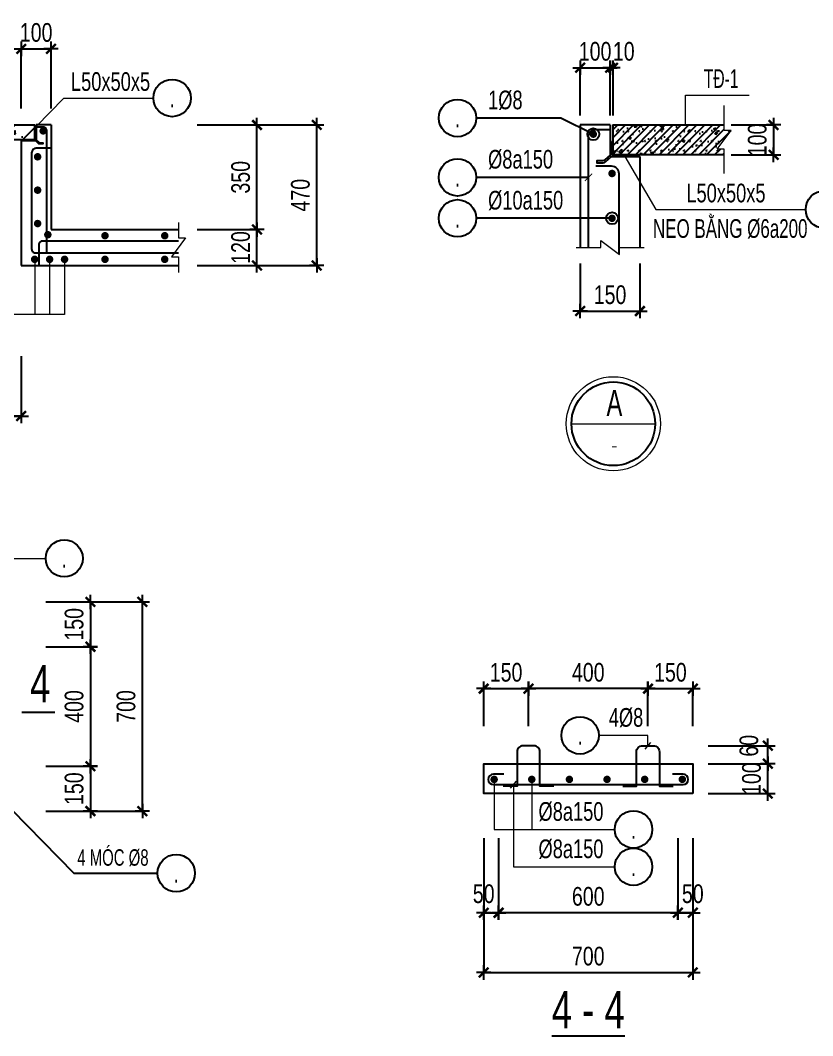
# Model space of a CAD drawing. Extents: x 1229855 to 1302267, y 1135177 to 1201195.
# Drawn here: x 1277989 to 1283294, y 1150093 to 1156889 of the extents above; entities that cross this region are included whole.
import ezdxf
from ezdxf.enums import TextEntityAlignment as Align

# ---------------------------------------------------------------- set-up
doc = ezdxf.new("R2010")
doc.units = 0
doc.header["$LTSCALE"] = 25
doc.header["$MEASUREMENT"] = 0
doc.header["$PDMODE"] = 98
doc.layers.get('DEFPOINTS').update_dxf_attribs({"linetype": 'CONTINUOUS'})
for name, color, linetype in [('02.CDC.DIM', 1, 'CONTINUOUS'), ('CDC.02.DIM', 1, 'CONTINUOUS'), ('CDC.03.BORDER', 3, 'CONTINUOUS'), ('CDC.05.STEEL', 4, 'CONTINUOUS'), ('CDC.06.TEXT', 2, 'CONTINUOUS'), ('CDC.10.HATCH', 251, 'CONTINUOUS'), ('CDC.11.NOTE', 8, 'CONTINUOUS'), ('CDC.14.STEELNUM', 3, 'CONTINUOUS')]:
    doc.layers.add(name, color=color, linetype=linetype)
for name, color, linetype, lineweight in [('CDC_06.TEXT', 2, 'CONTINUOUS', 18), ('CDC_11.NOTE', 8, 'CONTINUOUS', 18), ('KCS_CHI', 1, 'CONTINUOUS', 15)]:
    doc.layers.add(name, color=color, linetype=linetype, lineweight=lineweight)
doc.styles.add('1', font='arial.ttf', dxfattribs={"width": 0.75})
doc.styles.add('arial', font='arial.ttf', dxfattribs={"width": 0.65})
doc.styles.add('KCS_SMTEXT', font='arial.ttf', dxfattribs={"width": 0.7})
doc.styles.add('romans', font='arial.ttf', dxfattribs={"width": 0.65})
doc.dimstyles.new('DX2', dxfattribs={"dimscale": 0.5, "dimtxt": 250, "dimasz": 0.8, "dimexe": 0, "dimexo": 0, "dimgap": 90, "dimtad": 1, "dimdec": 0, "dimzin": 13, "dimdsep": 46, "dimtxsty": '1', "dimblk1": 'CHEO', "dimblk2": 'CHEO', "dimsah": 1, "dimcen": 0, "dimclrd": 256, "dimclre": 256, "dimclrt": 2, "dimadec": 0, "dimazin": 0, "dimtfac": 1, "dimtdec": 0, "dimtix": 1, "dimtmove": 2, "dimatfit": 3, "dimldrblk": 'CHEO', "dimfxl": 1, "dimtolj": 1, "dimtzin": 13, "dimarcsym": 0})
doc.dimstyles.new('DX4', dxfattribs={"dimscale": 0.5, "dimtxt": 250, "dimasz": 0.8, "dimexe": 0, "dimexo": 0, "dimgap": 90, "dimtad": 1, "dimdec": 0, "dimlfac": 0.25, "dimzin": 13, "dimdsep": 46, "dimtxsty": '1', "dimblk1": 'CHEO', "dimblk2": 'CHEO', "dimsah": 1, "dimcen": 0, "dimclrd": 256, "dimclre": 256, "dimclrt": 2, "dimadec": 0, "dimazin": 0, "dimtfac": 1, "dimtdec": 0, "dimtix": 1, "dimtmove": 2, "dimatfit": 3, "dimldrblk": 'CHEO', "dimfxl": 1, "dimtolj": 1, "dimtzin": 13, "dimarcsym": 0})

# ---------------------------------------------------------------- blocks, each defined once
blk = doc.blocks.new('CHEO')
at = {"layer": '02.CDC.DIM'}
for points in [[(0, 120.96), (0, -120.96)], [(-120.96, 0), (120.96, 0)]]:
    blk.add_lwpolyline(points, dxfattribs=at)
at = {"layer": '02.CDC.DIM', "color": 2, "const_width": 40}
blk.add_lwpolyline([(80.481, 80.354), (-80.396, -80.523)], dxfattribs=at)
blk = doc.blocks.new('*D140')
at = {"layer": 'CDC.02.DIM', "lineweight": -2, "ltscale": 3, "transparency": 16777216}
for p, q in [((1276795.1, 1156298.3), (1276795.1, 1156698.3)), ((1276795.5, 1156698.3), (1277994.7, 1156698.3)), ((1277995.1, 1156298.3), (1277995.1, 1156698.3))]:
    blk.add_line(p, q, dxfattribs=at)
at = {"layer": 'DEFPOINTS', "color": 0, "ltscale": 3, "transparency": 16777216}
for p in [(1277995.1, 1156698.3), (1276795.1, 1156298.3), (1277995.1, 1156298.3)]:
    blk.add_point(p, dxfattribs=at)
at = {"layer": 'CDC.02.DIM', "lineweight": -2, "ltscale": 3, "transparency": 16777216, "xscale": 0.4, "yscale": 0.4, "zscale": 0.4, "rotation": 180}
blk.add_blockref('CHEO', (1276795.1, 1156698.3), dxfattribs=at)
at = {"layer": 'CDC.02.DIM', "lineweight": -2, "ltscale": 3, "transparency": 16777216, "xscale": 0.4, "yscale": 0.4, "zscale": 0.4}
blk.add_blockref('CHEO', (1277995.1, 1156698.3), dxfattribs=at)
at = {"layer": 'CDC.02.DIM', "color": 2, "ltscale": 3, "transparency": 16777216, "insert": (1277395.1, 1156807.1), "char_height": 125, "attachment_point": 5, "style": '1'}
blk.add_mtext('\\A1;600', dxfattribs=at)
blk = doc.blocks.new('*D141')
at = {"layer": 'CDC.02.DIM', "lineweight": -2, "ltscale": 3, "transparency": 16777216}
for p, q in [((1276795.1, 1154640.6), (1276795.1, 1154240.6)), ((1277995.1, 1154640.6), (1277995.1, 1154240.6)), ((1277994.7, 1154240.6), (1276795.5, 1154240.6))]:
    blk.add_line(p, q, dxfattribs=at)
at = {"layer": 'DEFPOINTS', "color": 0, "ltscale": 3, "transparency": 16777216}
for p in [(1276795.1, 1154640.6), (1277995.1, 1154640.6), (1276795.1, 1154240.6)]:
    blk.add_point(p, dxfattribs=at)
at = {"layer": 'CDC.02.DIM', "lineweight": -2, "ltscale": 3, "transparency": 16777216, "xscale": 0.4, "yscale": 0.4, "zscale": 0.4, "rotation": 180}
blk.add_blockref('CHEO', (1276795.1, 1154240.6), dxfattribs=at)
at = {"layer": 'CDC.02.DIM', "lineweight": -2, "ltscale": 3, "transparency": 16777216, "xscale": 0.4, "yscale": 0.4, "zscale": 0.4}
blk.add_blockref('CHEO', (1277995.1, 1154240.6), dxfattribs=at)
at = {"layer": 'CDC.02.DIM', "color": 2, "ltscale": 3, "transparency": 16777216, "insert": (1277395.1, 1154349.4), "char_height": 125, "attachment_point": 5, "style": '1'}
blk.add_mtext('\\A1;600', dxfattribs=at)
blk = doc.blocks.new('*D143')
at = {"layer": 'CDC.02.DIM', "lineweight": -2, "ltscale": 3, "transparency": 16777216}
for p, q in [((1279173.5, 1155488.6), (1279573.5, 1155488.6)), ((1279573.5, 1155489), (1279573.5, 1155489.4)), ((1279573.5, 1155248.6), (1279573.5, 1155488.6)), ((1279173.5, 1155248.6), (1279573.5, 1155248.6)), ((1279573.5, 1155248.2), (1279573.5, 1155247.8))]:
    blk.add_line(p, q, dxfattribs=at)
at = {"layer": 'DEFPOINTS', "color": 0, "ltscale": 3, "transparency": 16777216}
for p in [(1279173.5, 1155488.6), (1279573.5, 1155488.6), (1279173.5, 1155248.6)]:
    blk.add_point(p, dxfattribs=at)
at = {"layer": 'CDC.02.DIM', "lineweight": -2, "ltscale": 3, "transparency": 16777216, "xscale": 0.4, "yscale": 0.4, "zscale": 0.4}
for p, rotation in [((1279573.5, 1155488.6), 270), ((1279573.5, 1155248.6), 90)]:
    blk.add_blockref('CHEO', p, dxfattribs=dict(at, rotation=rotation))
at = {"layer": 'CDC.02.DIM', "color": 2, "ltscale": 3, "transparency": 16777216, "insert": (1279464.6, 1155368.6), "char_height": 125, "attachment_point": 5, "rotation": 90, "style": '1'}
blk.add_mtext('\\A1;120', dxfattribs=at)
blk = doc.blocks.new('*D145')
at = {"layer": 'CDC.02.DIM', "lineweight": -2, "ltscale": 3, "transparency": 16777216}
for p, q in [((1277994.7, 1156698.3), (1277994.3, 1156698.3)), ((1277995.1, 1156298.3), (1277995.1, 1156698.3)), ((1277995.1, 1156698.3), (1278195.1, 1156698.3)), ((1278195.1, 1156298.3), (1278195.1, 1156698.3)), ((1278195.5, 1156698.3), (1278195.9, 1156698.3))]:
    blk.add_line(p, q, dxfattribs=at)
at = {"layer": 'DEFPOINTS', "color": 0, "ltscale": 3, "transparency": 16777216}
for p in [(1278195.1, 1156698.3), (1277995.1, 1156298.3), (1278195.1, 1156298.3)]:
    blk.add_point(p, dxfattribs=at)
at = {"layer": 'CDC.02.DIM', "lineweight": -2, "ltscale": 3, "transparency": 16777216, "xscale": 0.4, "yscale": 0.4, "zscale": 0.4}
blk.add_blockref('CHEO', (1277995.1, 1156698.3), dxfattribs=at)
at = {"layer": 'CDC.02.DIM', "lineweight": -2, "ltscale": 3, "transparency": 16777216, "xscale": 0.4, "yscale": 0.4, "zscale": 0.4, "rotation": 180}
blk.add_blockref('CHEO', (1278195.1, 1156698.3), dxfattribs=at)
at = {"layer": 'CDC.02.DIM', "color": 2, "ltscale": 3, "transparency": 16777216, "insert": (1278095.1, 1156807.1), "char_height": 125, "attachment_point": 5, "style": '1'}
blk.add_mtext('\\A1;100', dxfattribs=at)
blk = doc.blocks.new('*D146')
at = {"layer": 'CDC.02.DIM', "lineweight": -2, "ltscale": 3, "transparency": 16777216}
for p, q in [((1279173.5, 1156188.6), (1279573.5, 1156188.6)), ((1279573.5, 1155489), (1279573.5, 1156188.2)), ((1279173.5, 1155488.6), (1279573.5, 1155488.6))]:
    blk.add_line(p, q, dxfattribs=at)
at = {"layer": 'DEFPOINTS', "color": 0, "ltscale": 3, "transparency": 16777216}
for p in [(1279173.5, 1156188.6), (1279573.5, 1156188.6), (1279173.5, 1155488.6)]:
    blk.add_point(p, dxfattribs=at)
at = {"layer": 'CDC.02.DIM', "lineweight": -2, "ltscale": 3, "transparency": 16777216, "xscale": 0.4, "yscale": 0.4, "zscale": 0.4}
for p, rotation in [((1279573.5, 1156188.6), 90), ((1279573.5, 1155488.6), 270)]:
    blk.add_blockref('CHEO', p, dxfattribs=dict(at, rotation=rotation))
at = {"layer": 'CDC.02.DIM', "color": 2, "ltscale": 3, "transparency": 16777216, "insert": (1279464.6, 1155838.6), "char_height": 125, "attachment_point": 5, "rotation": 90, "style": '1'}
blk.add_mtext('\\A1;350', dxfattribs=at)
blk = doc.blocks.new('*D147')
at = {"layer": 'CDC.02.DIM', "lineweight": -2, "ltscale": 3, "transparency": 16777216}
for p, q in [((1279173.5, 1156188.6), (1279973.5, 1156188.6)), ((1279973.5, 1155249), (1279973.5, 1156188.2)), ((1279173.5, 1155248.6), (1279973.5, 1155248.6))]:
    blk.add_line(p, q, dxfattribs=at)
at = {"layer": 'DEFPOINTS', "color": 0, "ltscale": 3, "transparency": 16777216}
for p in [(1279173.5, 1156188.6), (1279973.5, 1156188.6), (1279173.5, 1155248.6)]:
    blk.add_point(p, dxfattribs=at)
at = {"layer": 'CDC.02.DIM', "lineweight": -2, "ltscale": 3, "transparency": 16777216, "xscale": 0.4, "yscale": 0.4, "zscale": 0.4}
for p, rotation in [((1279973.5, 1156188.6), 90), ((1279973.5, 1155248.6), 270)]:
    blk.add_blockref('CHEO', p, dxfattribs=dict(at, rotation=rotation))
at = {"layer": 'CDC.02.DIM', "color": 2, "ltscale": 3, "transparency": 16777216, "insert": (1279864.6, 1155718.6), "char_height": 125, "attachment_point": 5, "rotation": 90, "style": '1'}
blk.add_mtext('\\A1;470', dxfattribs=at)
blk = doc.blocks.new('*D198')
at = {"layer": 'CDC.02.DIM', "lineweight": -2, "ltscale": 3, "transparency": 16777216}
for p, q in [((1282593.4, 1151913.8), (1282993.4, 1151913.8)), ((1282993.4, 1151914.2), (1282993.4, 1151914.6)), ((1282993.4, 1151713.8), (1282993.4, 1151913.8)), ((1282593.4, 1151713.8), (1282993.4, 1151713.8)), ((1282993.4, 1151713.4), (1282993.4, 1151713))]:
    blk.add_line(p, q, dxfattribs=at)
at = {"layer": 'DEFPOINTS', "color": 0, "ltscale": 3, "transparency": 16777216}
for p in [(1282593.4, 1151913.8), (1282993.4, 1151913.8), (1282593.4, 1151713.8)]:
    blk.add_point(p, dxfattribs=at)
at = {"layer": 'CDC.02.DIM', "lineweight": -2, "ltscale": 3, "transparency": 16777216, "xscale": 0.4, "yscale": 0.4, "zscale": 0.4}
for p, rotation in [((1282993.4, 1151913.8), 270), ((1282993.4, 1151713.8), 90)]:
    blk.add_blockref('CHEO', p, dxfattribs=dict(at, rotation=rotation))
at = {"layer": 'CDC.02.DIM', "color": 2, "ltscale": 3, "transparency": 16777216, "insert": (1282884.6, 1151813.8), "char_height": 125, "attachment_point": 5, "rotation": 90, "style": '1'}
blk.add_mtext('\\A1;100', dxfattribs=at)
blk = doc.blocks.new('*D200')
at = {"layer": 'CDC.02.DIM', "lineweight": -2, "ltscale": 3, "transparency": 16777216}
for p, q in [((1278159.5, 1152996.6), (1278806.1, 1152996.6)), ((1278806.1, 1151597), (1278806.1, 1152996.2)), ((1278159.5, 1151596.6), (1278806.1, 1151596.6))]:
    blk.add_line(p, q, dxfattribs=at)
at = {"layer": 'DEFPOINTS', "color": 0, "ltscale": 3, "transparency": 16777216}
for p in [(1278159.5, 1152996.6), (1278806.1, 1152996.6), (1278159.5, 1151596.6)]:
    blk.add_point(p, dxfattribs=at)
at = {"layer": 'CDC.02.DIM', "lineweight": -2, "ltscale": 3, "transparency": 16777216, "xscale": 0.4, "yscale": 0.4, "zscale": 0.4}
for p, rotation in [((1278806.1, 1152996.6), 90), ((1278806.1, 1151596.6), 270)]:
    blk.add_blockref('CHEO', p, dxfattribs=dict(at, rotation=rotation))
at = {"layer": 'CDC.02.DIM', "color": 2, "ltscale": 3, "transparency": 16777216, "insert": (1278697.3, 1152296.6), "char_height": 125, "attachment_point": 5, "rotation": 90, "style": '1'}
blk.add_mtext('\\A1;700', dxfattribs=at)
blk = doc.blocks.new('*D201')
at = {"layer": 'CDC.02.DIM', "lineweight": -2, "ltscale": 3, "transparency": 16777216}
for p, q in [((1281191.2, 1151416.4), (1281191.2, 1150916.4)), ((1282391.2, 1151416.4), (1282391.2, 1150916.4)), ((1282390.8, 1150916.4), (1281191.6, 1150916.4))]:
    blk.add_line(p, q, dxfattribs=at)
at = {"layer": 'DEFPOINTS', "color": 0, "ltscale": 3, "transparency": 16777216}
for p in [(1281191.2, 1151416.4), (1282391.2, 1151416.4), (1281191.2, 1150916.4)]:
    blk.add_point(p, dxfattribs=at)
at = {"layer": 'CDC.02.DIM', "lineweight": -2, "ltscale": 3, "transparency": 16777216, "xscale": 0.4, "yscale": 0.4, "zscale": 0.4, "rotation": 180}
blk.add_blockref('CHEO', (1281191.2, 1150916.4), dxfattribs=at)
at = {"layer": 'CDC.02.DIM', "lineweight": -2, "ltscale": 3, "transparency": 16777216, "xscale": 0.4, "yscale": 0.4, "zscale": 0.4}
blk.add_blockref('CHEO', (1282391.2, 1150916.4), dxfattribs=at)
at = {"layer": 'CDC.02.DIM', "color": 2, "ltscale": 3, "transparency": 16777216, "insert": (1281791.2, 1151025.2), "char_height": 125, "attachment_point": 5, "style": '1'}
blk.add_mtext('\\A1;600', dxfattribs=at)
blk = doc.blocks.new('*D202')
at = {"layer": 'CDC.02.DIM', "lineweight": -2, "ltscale": 3, "transparency": 16777216}
for p, q in [((1282391.2, 1151416.4), (1282391.2, 1150916.4)), ((1282491.2, 1151416.4), (1282491.2, 1150916.4)), ((1282490.8, 1150916.4), (1282391.6, 1150916.4))]:
    blk.add_line(p, q, dxfattribs=at)
at = {"layer": 'DEFPOINTS', "color": 0, "ltscale": 3, "transparency": 16777216}
for p in [(1282391.2, 1151416.4), (1282491.2, 1151416.4), (1282391.2, 1150916.4)]:
    blk.add_point(p, dxfattribs=at)
at = {"layer": 'CDC.02.DIM', "lineweight": -2, "ltscale": 3, "transparency": 16777216, "xscale": 0.4, "yscale": 0.4, "zscale": 0.4, "rotation": 180}
blk.add_blockref('CHEO', (1282391.2, 1150916.4), dxfattribs=at)
at = {"layer": 'CDC.02.DIM', "lineweight": -2, "ltscale": 3, "transparency": 16777216, "xscale": 0.4, "yscale": 0.4, "zscale": 0.4}
blk.add_blockref('CHEO', (1282491.2, 1150916.4), dxfattribs=at)
at = {"layer": 'CDC.02.DIM', "color": 2, "ltscale": 3, "transparency": 16777216, "insert": (1282491.2, 1151042.7), "char_height": 125, "attachment_point": 5, "style": '1'}
blk.add_mtext('\\A1;50', dxfattribs=at)
blk = doc.blocks.new('*D203')
at = {"layer": 'CDC.02.DIM', "lineweight": -2, "ltscale": 3, "transparency": 16777216}
for p, q in [((1281091.2, 1151416.4), (1281091.2, 1150916.4)), ((1281191.2, 1151416.4), (1281191.2, 1150916.4)), ((1281091.6, 1150916.4), (1281190.8, 1150916.4))]:
    blk.add_line(p, q, dxfattribs=at)
at = {"layer": 'DEFPOINTS', "color": 0, "ltscale": 3, "transparency": 16777216}
for p in [(1281091.2, 1151416.4), (1281191.2, 1151416.4), (1281191.2, 1150916.4)]:
    blk.add_point(p, dxfattribs=at)
at = {"layer": 'CDC.02.DIM', "lineweight": -2, "ltscale": 3, "transparency": 16777216, "xscale": 0.4, "yscale": 0.4, "zscale": 0.4, "rotation": 180}
blk.add_blockref('CHEO', (1281091.2, 1150916.4), dxfattribs=at)
at = {"layer": 'CDC.02.DIM', "lineweight": -2, "ltscale": 3, "transparency": 16777216, "xscale": 0.4, "yscale": 0.4, "zscale": 0.4}
blk.add_blockref('CHEO', (1281191.2, 1150916.4), dxfattribs=at)
at = {"layer": 'CDC.02.DIM', "color": 2, "ltscale": 3, "transparency": 16777216, "insert": (1281091.2, 1151042.7), "char_height": 125, "attachment_point": 5, "style": '1'}
blk.add_mtext('\\A1;50', dxfattribs=at)
blk = doc.blocks.new('*D204')
at = {"layer": 'CDC.02.DIM', "lineweight": -2, "ltscale": 3, "transparency": 16777216}
for p, q in [((1281091.2, 1151416.4), (1281091.2, 1150516.4)), ((1282491.2, 1151416.4), (1282491.2, 1150516.4)), ((1281091.6, 1150516.4), (1282490.8, 1150516.4))]:
    blk.add_line(p, q, dxfattribs=at)
at = {"layer": 'DEFPOINTS', "color": 0, "ltscale": 3, "transparency": 16777216}
for p in [(1281091.2, 1151416.4), (1282491.2, 1151416.4), (1282491.2, 1150516.4)]:
    blk.add_point(p, dxfattribs=at)
at = {"layer": 'CDC.02.DIM', "lineweight": -2, "ltscale": 3, "transparency": 16777216, "xscale": 0.4, "yscale": 0.4, "zscale": 0.4, "rotation": 180}
blk.add_blockref('CHEO', (1281091.2, 1150516.4), dxfattribs=at)
at = {"layer": 'CDC.02.DIM', "lineweight": -2, "ltscale": 3, "transparency": 16777216, "xscale": 0.4, "yscale": 0.4, "zscale": 0.4}
blk.add_blockref('CHEO', (1282491.2, 1150516.4), dxfattribs=at)
at = {"layer": 'CDC.02.DIM', "color": 2, "ltscale": 3, "transparency": 16777216, "insert": (1281791.2, 1150625.2), "char_height": 125, "attachment_point": 5, "style": '1'}
blk.add_mtext('\\A1;700', dxfattribs=at)
blk = doc.blocks.new('*D205')
at = {"layer": 'CDC.02.DIM', "lineweight": -2, "ltscale": 3, "transparency": 16777216}
for p, q in [((1282593.4, 1152033.8), (1282993.4, 1152033.8)), ((1282993.4, 1151914.2), (1282993.4, 1152033.4)), ((1282593.4, 1151913.8), (1282993.4, 1151913.8))]:
    blk.add_line(p, q, dxfattribs=at)
at = {"layer": 'DEFPOINTS', "color": 0, "ltscale": 3, "transparency": 16777216}
for p in [(1282593.4, 1152033.8), (1282993.4, 1152033.8), (1282593.4, 1151913.8)]:
    blk.add_point(p, dxfattribs=at)
at = {"layer": 'CDC.02.DIM', "lineweight": -2, "ltscale": 3, "transparency": 16777216, "xscale": 0.4, "yscale": 0.4, "zscale": 0.4}
for p, rotation in [((1282993.4, 1152033.8), 90), ((1282993.4, 1151913.8), 270)]:
    blk.add_blockref('CHEO', p, dxfattribs=dict(at, rotation=rotation))
at = {"layer": 'CDC.02.DIM', "color": 2, "ltscale": 3, "transparency": 16777216, "insert": (1282867.1, 1152033.8), "char_height": 125, "attachment_point": 5, "rotation": 90, "style": '1'}
blk.add_mtext('\\A1;60', dxfattribs=at)
blk = doc.blocks.new('*D377')
at = {"layer": 'CDC.02.DIM', "lineweight": -2, "ltscale": 3, "transparency": 16777216}
for p, q in [((1278159.5, 1152996.6), (1278458.5, 1152996.6)), ((1278458.5, 1152996.2), (1278458.5, 1152697)), ((1278159.5, 1152696.6), (1278458.5, 1152696.6))]:
    blk.add_line(p, q, dxfattribs=at)
at = {"layer": 'DEFPOINTS', "color": 0, "ltscale": 3, "transparency": 16777216}
for p in [(1278159.5, 1152996.6), (1278159.5, 1152696.6), (1278458.5, 1152696.6)]:
    blk.add_point(p, dxfattribs=at)
at = {"layer": 'CDC.02.DIM', "lineweight": -2, "ltscale": 3, "transparency": 16777216, "xscale": 0.4, "yscale": 0.4, "zscale": 0.4}
for p, rotation in [((1278458.5, 1152996.6), 90), ((1278458.5, 1152696.6), 270)]:
    blk.add_blockref('CHEO', p, dxfattribs=dict(at, rotation=rotation))
at = {"layer": 'CDC.02.DIM', "color": 2, "ltscale": 3, "transparency": 16777216, "insert": (1278349.6, 1152846.6), "char_height": 125, "attachment_point": 5, "rotation": 90, "style": '1'}
blk.add_mtext('\\A1;150', dxfattribs=at)
blk = doc.blocks.new('*D378')
at = {"layer": 'CDC.02.DIM', "lineweight": -2, "ltscale": 3, "transparency": 16777216}
for p, q in [((1278159.5, 1152696.6), (1278458.5, 1152696.6)), ((1278458.5, 1152696.2), (1278458.5, 1151897)), ((1278159.5, 1151896.6), (1278458.5, 1151896.6))]:
    blk.add_line(p, q, dxfattribs=at)
at = {"layer": 'DEFPOINTS', "color": 0, "ltscale": 3, "transparency": 16777216}
for p in [(1278159.5, 1152696.6), (1278159.5, 1151896.6), (1278458.5, 1151896.6)]:
    blk.add_point(p, dxfattribs=at)
at = {"layer": 'CDC.02.DIM', "lineweight": -2, "ltscale": 3, "transparency": 16777216, "xscale": 0.4, "yscale": 0.4, "zscale": 0.4}
for p, rotation in [((1278458.5, 1152696.6), 90), ((1278458.5, 1151896.6), 270)]:
    blk.add_blockref('CHEO', p, dxfattribs=dict(at, rotation=rotation))
at = {"layer": 'CDC.02.DIM', "color": 2, "ltscale": 3, "transparency": 16777216, "insert": (1278349.6, 1152296.6), "char_height": 125, "attachment_point": 5, "rotation": 90, "style": '1'}
blk.add_mtext('\\A1;400', dxfattribs=at)
blk = doc.blocks.new('*D379')
at = {"layer": 'CDC.02.DIM', "lineweight": -2, "ltscale": 3, "transparency": 16777216}
for p, q in [((1278159.5, 1151896.6), (1278458.5, 1151896.6)), ((1278458.5, 1151896.2), (1278458.5, 1151597)), ((1278159.5, 1151596.6), (1278458.5, 1151596.6))]:
    blk.add_line(p, q, dxfattribs=at)
at = {"layer": 'DEFPOINTS', "color": 0, "ltscale": 3, "transparency": 16777216}
for p in [(1278159.5, 1151896.6), (1278159.5, 1151596.6), (1278458.5, 1151596.6)]:
    blk.add_point(p, dxfattribs=at)
at = {"layer": 'CDC.02.DIM', "lineweight": -2, "ltscale": 3, "transparency": 16777216, "xscale": 0.4, "yscale": 0.4, "zscale": 0.4}
for p, rotation in [((1278458.5, 1151896.6), 90), ((1278458.5, 1151596.6), 270)]:
    blk.add_blockref('CHEO', p, dxfattribs=dict(at, rotation=rotation))
at = {"layer": 'CDC.02.DIM', "color": 2, "ltscale": 3, "transparency": 16777216, "insert": (1278349.6, 1151746.6), "char_height": 125, "attachment_point": 5, "rotation": 90, "style": '1'}
blk.add_mtext('\\A1;150', dxfattribs=at)
blk = doc.blocks.new('*D393')
at = {"layer": 'CDC.02.DIM', "lineweight": -2, "ltscale": 3, "transparency": 16777216}
for p, q in [((1281737.2, 1155261), (1281737.2, 1154943)), ((1282137.2, 1155261), (1282137.2, 1154943)), ((1281737.6, 1154943), (1282136.8, 1154943))]:
    blk.add_line(p, q, dxfattribs=at)
at = {"layer": 'DEFPOINTS', "color": 0, "ltscale": 3, "transparency": 16777216}
for p in [(1281737.2, 1155261), (1282137.2, 1155261), (1282137.2, 1154943)]:
    blk.add_point(p, dxfattribs=at)
at = {"layer": 'CDC.02.DIM', "lineweight": -2, "ltscale": 3, "transparency": 16777216, "xscale": 0.4, "yscale": 0.4, "zscale": 0.4, "rotation": 180}
blk.add_blockref('CHEO', (1281737.2, 1154943), dxfattribs=at)
at = {"layer": 'CDC.02.DIM', "lineweight": -2, "ltscale": 3, "transparency": 16777216, "xscale": 0.4, "yscale": 0.4, "zscale": 0.4}
blk.add_blockref('CHEO', (1282137.2, 1154943), dxfattribs=at)
at = {"layer": 'CDC.02.DIM', "color": 2, "ltscale": 3, "transparency": 16777216, "insert": (1281937.2, 1155051.8), "char_height": 125, "attachment_point": 5, "style": '1'}
blk.add_mtext('\\A1;150', dxfattribs=at)
blk = doc.blocks.new('*D394')
at = {"layer": 'CDC.02.DIM', "lineweight": -2, "ltscale": 3, "transparency": 16777216}
for p, q in [((1282748.5, 1156188.6), (1283032, 1156188.6)), ((1283032, 1156189), (1283032, 1156189.4)), ((1283032, 1156188.6), (1283032, 1155988.6)), ((1282748.5, 1155988.6), (1283032, 1155988.6)), ((1283032, 1155988.2), (1283032, 1155987.8))]:
    blk.add_line(p, q, dxfattribs=at)
at = {"layer": 'DEFPOINTS', "color": 0, "ltscale": 3, "transparency": 16777216}
for p in [(1282748.5, 1156188.6), (1282748.5, 1155988.6), (1283032, 1155988.6)]:
    blk.add_point(p, dxfattribs=at)
at = {"layer": 'CDC.02.DIM', "lineweight": -2, "ltscale": 3, "transparency": 16777216, "xscale": 0.4, "yscale": 0.4, "zscale": 0.4}
for p, rotation in [((1283032, 1156188.6), 270), ((1283032, 1155988.6), 90)]:
    blk.add_blockref('CHEO', p, dxfattribs=dict(at, rotation=rotation))
at = {"layer": 'CDC.02.DIM', "color": 2, "ltscale": 3, "transparency": 16777216, "insert": (1282923.2, 1156088.6), "char_height": 125, "attachment_point": 5, "rotation": 90, "style": '1'}
blk.add_mtext('\\A1;100', dxfattribs=at)
blk = doc.blocks.new('*D399')
at = {"layer": 'CDC.02.DIM', "lineweight": -2, "ltscale": 3, "transparency": 16777216}
for p, q in [((1281091.2, 1152164.9), (1281091.2, 1152416)), ((1281091.6, 1152416), (1281390.8, 1152416)), ((1281391.2, 1152164.9), (1281391.2, 1152416))]:
    blk.add_line(p, q, dxfattribs=at)
at = {"layer": 'DEFPOINTS', "color": 0, "ltscale": 3, "transparency": 16777216}
for p in [(1281391.2, 1152416), (1281091.2, 1152164.9), (1281391.2, 1152164.9)]:
    blk.add_point(p, dxfattribs=at)
at = {"layer": 'CDC.02.DIM', "lineweight": -2, "ltscale": 3, "transparency": 16777216, "xscale": 0.4, "yscale": 0.4, "zscale": 0.4, "rotation": 180}
blk.add_blockref('CHEO', (1281091.2, 1152416), dxfattribs=at)
at = {"layer": 'CDC.02.DIM', "lineweight": -2, "ltscale": 3, "transparency": 16777216, "xscale": 0.4, "yscale": 0.4, "zscale": 0.4}
blk.add_blockref('CHEO', (1281391.2, 1152416), dxfattribs=at)
at = {"layer": 'CDC.02.DIM', "color": 2, "ltscale": 3, "transparency": 16777216, "insert": (1281241.2, 1152524.8), "char_height": 125, "attachment_point": 5, "style": '1'}
blk.add_mtext('\\A1;150', dxfattribs=at)
blk = doc.blocks.new('*D400')
at = {"layer": 'CDC.02.DIM', "lineweight": -2, "ltscale": 3, "transparency": 16777216}
for p, q in [((1282191.2, 1152164.9), (1282191.2, 1152416)), ((1282191.6, 1152416), (1282490.8, 1152416)), ((1282491.2, 1152164.9), (1282491.2, 1152416))]:
    blk.add_line(p, q, dxfattribs=at)
at = {"layer": 'DEFPOINTS', "color": 0, "ltscale": 3, "transparency": 16777216}
for p in [(1282491.2, 1152416), (1282191.2, 1152164.9), (1282491.2, 1152164.9)]:
    blk.add_point(p, dxfattribs=at)
at = {"layer": 'CDC.02.DIM', "lineweight": -2, "ltscale": 3, "transparency": 16777216, "xscale": 0.4, "yscale": 0.4, "zscale": 0.4, "rotation": 180}
blk.add_blockref('CHEO', (1282191.2, 1152416), dxfattribs=at)
at = {"layer": 'CDC.02.DIM', "lineweight": -2, "ltscale": 3, "transparency": 16777216, "xscale": 0.4, "yscale": 0.4, "zscale": 0.4}
blk.add_blockref('CHEO', (1282491.2, 1152416), dxfattribs=at)
at = {"layer": 'CDC.02.DIM', "color": 2, "ltscale": 3, "transparency": 16777216, "insert": (1282341.2, 1152524.8), "char_height": 125, "attachment_point": 5, "style": '1'}
blk.add_mtext('\\A1;150', dxfattribs=at)
blk = doc.blocks.new('*D404')
at = {"layer": 'CDC.02.DIM', "lineweight": -2, "ltscale": 3, "transparency": 16777216}
for p, q in [((1281736.8, 1156572), (1281736.4, 1156572)), ((1281737.2, 1156251), (1281737.2, 1156572)), ((1281737.2, 1156572), (1281937.2, 1156572)), ((1281937.2, 1156251), (1281937.2, 1156572)), ((1281937.6, 1156572), (1281938, 1156572))]:
    blk.add_line(p, q, dxfattribs=at)
at = {"layer": 'DEFPOINTS', "color": 0, "ltscale": 3, "transparency": 16777216}
for p in [(1281937.2, 1156572), (1281737.2, 1156251), (1281937.2, 1156251)]:
    blk.add_point(p, dxfattribs=at)
at = {"layer": 'CDC.02.DIM', "lineweight": -2, "ltscale": 3, "transparency": 16777216, "xscale": 0.4, "yscale": 0.4, "zscale": 0.4}
blk.add_blockref('CHEO', (1281737.2, 1156572), dxfattribs=at)
at = {"layer": 'CDC.02.DIM', "lineweight": -2, "ltscale": 3, "transparency": 16777216, "xscale": 0.4, "yscale": 0.4, "zscale": 0.4, "rotation": 180}
blk.add_blockref('CHEO', (1281937.2, 1156572), dxfattribs=at)
at = {"layer": 'CDC.02.DIM', "color": 2, "ltscale": 3, "transparency": 16777216, "insert": (1281837.2, 1156680.8), "char_height": 125, "attachment_point": 5, "style": '1'}
blk.add_mtext('\\A1;100', dxfattribs=at)
blk = doc.blocks.new('*D405')
at = {"layer": 'CDC.02.DIM', "lineweight": -2, "ltscale": 3, "transparency": 16777216}
for p, q in [((1281936.8, 1156572), (1281936.4, 1156572)), ((1281937.2, 1156251), (1281937.2, 1156572)), ((1281937.2, 1156572), (1281957.2, 1156572)), ((1281957.2, 1156251), (1281957.2, 1156572)), ((1281957.6, 1156572), (1281958, 1156572))]:
    blk.add_line(p, q, dxfattribs=at)
at = {"layer": 'DEFPOINTS', "color": 0, "ltscale": 3, "transparency": 16777216}
for p in [(1281957.2, 1156572), (1281937.2, 1156251), (1281957.2, 1156251)]:
    blk.add_point(p, dxfattribs=at)
at = {"layer": 'CDC.02.DIM', "lineweight": -2, "ltscale": 3, "transparency": 16777216, "xscale": 0.4, "yscale": 0.4, "zscale": 0.4}
blk.add_blockref('CHEO', (1281937.2, 1156572), dxfattribs=at)
at = {"layer": 'CDC.02.DIM', "lineweight": -2, "ltscale": 3, "transparency": 16777216, "xscale": 0.4, "yscale": 0.4, "zscale": 0.4, "rotation": 180}
blk.add_blockref('CHEO', (1281957.2, 1156572), dxfattribs=at)
at = {"layer": 'CDC.02.DIM', "color": 2, "ltscale": 3, "transparency": 16777216, "insert": (1282029, 1156680.8), "char_height": 125, "attachment_point": 5, "style": '1'}
blk.add_mtext('\\A1;10', dxfattribs=at)
blk = doc.blocks.new('A$C61422F5F')
at = {"layer": 'CDC_11.NOTE', "ltscale": 3}
h = blk.add_hatch(dxfattribs=at)
h.set_pattern_fill('_USER', color=256, scale=20, angle=45, style=0, pattern_type=0)
h.set_pattern_definition([(45, (2070009.3, 342282.869), (-14.14213562, 14.14213562), [])])
edge = h.paths.add_edge_path()
edge.add_arc((48, 48), 28, 180, 270, ccw=False)
edge.add_line((20, 48), (20, 188))
edge.add_arc((8, 188), 12, 0, 90)
edge.add_line((8, 200), (0, 200))
edge.add_line((0, 200), (0, 0))
edge.add_line((0, 0), (200, 0))
edge.add_line((200, 0), (200, 8))
edge.add_arc((188, 8), 12, 0, 90)
edge.add_line((188, 20), (48, 20))
at = {"layer": 'CDC.05.STEEL', "ltscale": 3}
blk.add_lwpolyline([(8, 200), (0, 200), (0, 0), (200, 0), (200, 8, 0.414214), (188, 20), (48, 20, -0.414214), (20, 48), (20, 188, 0.414214)], format="xyb", close=True, dxfattribs=at)
blk.add_lwpolyline([(0, 16), (-69, -48, -0.190141), (-103, -61), (-178, -61), (-178, -85), (-93, -85, 0.190141), (-59, -72), (18, 0)], format="xyb", dxfattribs=at)
blk = doc.blocks.new('*D437')
at = {"layer": 'CDC.02.DIM', "lineweight": -2, "ltscale": 3, "transparency": 16777216}
for p, q in [((1281391.2, 1152164.9), (1281391.2, 1152416)), ((1282190.8, 1152416), (1281391.6, 1152416)), ((1282191.2, 1152164.9), (1282191.2, 1152416))]:
    blk.add_line(p, q, dxfattribs=at)
at = {"layer": 'DEFPOINTS', "color": 0, "ltscale": 3, "transparency": 16777216}
for p in [(1281391.2, 1152416), (1281391.2, 1152164.9), (1282191.2, 1152164.9)]:
    blk.add_point(p, dxfattribs=at)
at = {"layer": 'CDC.02.DIM', "lineweight": -2, "ltscale": 3, "transparency": 16777216, "xscale": 0.4, "yscale": 0.4, "zscale": 0.4, "rotation": 180}
blk.add_blockref('CHEO', (1281391.2, 1152416), dxfattribs=at)
at = {"layer": 'CDC.02.DIM', "lineweight": -2, "ltscale": 3, "transparency": 16777216, "xscale": 0.4, "yscale": 0.4, "zscale": 0.4}
blk.add_blockref('CHEO', (1282191.2, 1152416), dxfattribs=at)
at = {"layer": 'CDC.02.DIM', "color": 2, "ltscale": 3, "transparency": 16777216, "insert": (1281791.2, 1152524.8), "char_height": 125, "attachment_point": 5, "style": '1'}
blk.add_mtext('\\A1;400', dxfattribs=at)

msp = doc.modelspace()

# ---------------------------------------------------------------- hatches: boundary and pattern name
at = {"layer": 'CDC.10.HATCH', "ltscale": 2}
h = msp.add_hatch(dxfattribs=at)
h.set_pattern_fill('BETONG', color=256, scale=40)
h.set_pattern_definition([(45, (1193568.28, 1296719.26), (-226.2742, 226.2742), []), (45, (1193718.28, 1296719.26), (-226.2742, 226.2742), []), (50, (1193568.28, 1296719.26), (286.90407, -25.10085), [30, -330]), (355, (1193568.28, 1296719.26), (-55.50053, 300.87685), [24, -264]), (100.4514, (1193592.2, 1296717.16), (231.40375, 275.7758), [25.4961, -280.45684]), (46.1842, (1193568.3, 1296799.26), (426.8964, -66.2076), [45, -495]), (96.6356, (1193603.86, 1296793.74), (373.8651, 389.6471), [38.2441, -420.6852]), (351.1842, (1193568.3, 1296799.26), (373.8648, 389.6474), [36, -396]), (21, (1193608.28, 1296779.26), (238.76282, -161.04756), [30, -330]), (326, (1193608.28, 1296779.26), (97.32613, 290.06), [24, -264]), (71.4514, (1193628.18, 1296765.84), (336.08905, 129.0122), [25.4961, -280.45684]), (37.5, (1193568.28, 1296719.26), (4.86394, 133.15754), [0, -260.8, 0, -268, 0, -265]), (7.5, (1193568.28, 1296719.26), (105.22781, 157.76468), [0, -152.8, 0, -254.8, 0, -101]), (327.5, (1193479.08, 1296719.26), (213.528974, -9.02195), [0, -100, 0, -312, 0, -414]), (317.5, (1193439.08, 1296719.26), (233.27447, 40.042), [0, -130, 0, -207.2, 0, -294])])
h.paths.add_polyline_path([(1276705.08, 1156188.62), (1276705.08, 1156088.62), (1278085.08, 1156088.62), (1278085.08, 1156188.62)])
h = msp.add_hatch(dxfattribs=at)
h.set_pattern_fill('BETONG', color=256, scale=25, pattern_type=2)
h.set_pattern_definition([(0, (907, 0), (0, 129.903811), [3.125, -71.875]), (0, (907, 5.41), (0, 129.903811), [3.125, -71.875]), (120, (907, 0), (-112.5, -64.951905), [3.125, -71.875]), (120, (911.69, 2.7), (-112.5, -64.951905), [3.125, -71.875]), (0, (944.5, 64.95), (0, 129.903811), [3.125, -71.875]), (0, (944.5, 70.36), (0, 129.903811), [3.125, -71.875]), (120, (944.5, 64.95), (-112.5, -64.951905), [3.125, -71.875]), (120, (949.19, 67.66), (-112.5, -64.951905), [3.125, -71.875]), (60, (910.12, 0), (-112.5, 64.951905), [3.125, -71.875]), (60, (905.44, 2.7), (-112.5, 64.951905), [3.125, -71.875]), (60, (947.62, -64.95), (-112.5, 64.951905), [3.125, -71.875]), (60, (942.94, -62.25), (-112.5, 64.951905), [3.125, -71.875]), (45, (907, 0), (-26.5165043, 26.5165043), []), (50, (907, 0), (179.315046, -15.688034), [18.75, -206.25]), (355, (907, 0), (-34.687833, 188.048033), [15, -165]), (100.4514, (921.94, -1.3), (144.627345, 172.359886), [15.935047, -175.285528]), (46.1842, (907, 50), (266.810262, -41.379754), [28.125, -309.375]), (96.6356, (929.23, 46.55), (233.665676, 243.529468), [23.90257, -262.92825]), (351.1842, (907, 50), (233.665486, 243.52965), [22.5, -247.5]), (21, (932, 37.5), (149.226763, -100.654723), [18.75, -206.25]), (326, (932, 37.5), (60.828833, 181.287511), [15, -165]), (71.4514, (944.44, 29.11), (210.055657, 80.632624), [15.935047, -175.285528]), (37.5, (907, 0), (3.0399638, 83.2234635), [0, -163, 0, -167.5, 0, -165.625]), (7.5, (907, 0), (65.7673844, 98.602928), [0, -95.5, 0, -159.25, 0, -63.125]), (327.5, (851.25, 0), (133.455609, -5.638718), [0, -62.5, 0, -195, 0, -258.75]), (317.5, (826.25, 0), (145.796542, 25.0262456), [0, -81.25, 0, -129.5, 0, -183.75])])
h.paths.add_polyline_path([(1282702.16, 1156152.5), (1282702.16, 1156188.62), (1281957.16, 1156188.62), (1281957.16, 1155988.62), (1282702.16, 1155988.62), (1282702.16, 1156027.5), (1282655.29, 1156027.5), (1282749.04, 1156152.5)])

# ---------------------------------------------------------------- linework, layer by layer
at = {"layer": 'CDC.03.BORDER'}
for p, q in [((1278195.08, 1156188.62), (1278095.08, 1156188.62)), ((1278095.08, 1156188.62), (1278095.08, 1156083.62)), ((1278195.08, 1156188.62), (1278195.08, 1155488.62)), ((1281937.16, 1156188.62), (1281737.16, 1156188.62)), ((1281737.16, 1156188.62), (1281737.16, 1155369.67)), ((1281937.16, 1156188.62), (1281937.16, 1155978.62)), ((1277995.08, 1156083.62), (1277995.08, 1155248.62)), ((1277995.08, 1156083.62), (1278095.08, 1156083.62)), ((1281937.16, 1155978.62), (1282137.16, 1155978.62)), ((1278195.08, 1155488.62), (1279047.9, 1155488.62)), ((1277995.08, 1155248.62), (1279047.9, 1155248.62)), ((1282391.22, 1151913.78), (1282491.22, 1151913.78))]:
    msp.add_line(p, q, dxfattribs=at)
for points in [[(1278005.08, 1156188.62), (1278085.08, 1156188.62), (1278085.08, 1156128.62), (1278085.08, 1156128.62), (1278085.08, 1156088.62), (1276705.08, 1156088.62), (1276705.08, 1156128.62), (1276705.08, 1156128.62), (1276705.08, 1156188.62), (1278085.08, 1156188.62)], [(1282702.16, 1155988.62), (1281957.16, 1155988.62), (1281957.16, 1156068.62), (1281957.16, 1156068.62), (1281957.16, 1156188.62), (1282702.16, 1156188.62)], [(1282137.16, 1155978.62), (1282137.16, 1155369.67)]]:
    msp.add_lwpolyline(points, dxfattribs=at)
msp.add_lwpolyline([(1282491.22, 1151713.78), (1281091.22, 1151713.78), (1281091.22, 1151913.78), (1282491.22, 1151913.78)], close=True, dxfattribs=at)
at = {"layer": 'CDC.05.STEEL'}
for points in [[(1278167.16, 1155333.48), (1278167.16, 1156148.98, 0.4142136), (1278142.16, 1156173.98), (1278095.08, 1156173.98)], [(1281793, 1155369.67), (1281793, 1156109.34, -0.4142136), (1281843, 1156159.34), (1281937.16, 1156159.34)], [(1278195.08, 1156032.74), (1278095.08, 1156032.74, 0.4142136), (1278065.08, 1156002.74), (1278065.08, 1155358.48, 0.4142136), (1278090.08, 1155333.48), (1279047.9, 1155333.48)], [(1281997.32, 1155324.55), (1281997.32, 1155862.34, 0.4142136), (1281947.32, 1155912.34), (1281842.24, 1155912.34)], [(1278115.08, 1155253.62), (1278115.08, 1155389.03, -0.4142136), (1278140.08, 1155414.03), (1279047.9, 1155414.03)], [(1281559.8, 1151764.25), (1281467.85, 1151764.25), (1281467.85, 1151993.5, 0.4142136), (1281427.85, 1152033.5), (1281354.6, 1152033.5, 0.4142136), (1281314.6, 1151993.5), (1281314.6, 1151764.25), (1281222.65, 1151764.25)], [(1282022.65, 1151764.25), (1282114.6, 1151764.25), (1282114.6, 1151993.5, -0.4142136), (1282154.6, 1152033.5), (1282227.85, 1152033.5, -0.4142136), (1282267.85, 1151993.5), (1282267.85, 1151764.25), (1282359.8, 1151764.25)], [(1281226.22, 1151843.78), (1281156.22, 1151843.78, 1), (1281156.22, 1151773.78), (1282426.22, 1151773.78, 1), (1282426.22, 1151843.78), (1282356.22, 1151843.78)]]:
    msp.add_lwpolyline(points, format="xyb", dxfattribs=at)
at = {"layer": 'CDC.05.STEEL', "const_width": 25}
for points in [[(1278129.66, 1156148.98, 1), (1278154.66, 1156148.98, 1)], [(1281837.82, 1156127.02, -1), (1281812.82, 1156127.02, -1)], [(1278117.58, 1155975.67, -1), (1278092.58, 1155975.67, -1)], [(1281963.19, 1155863.99, -1), (1281938.19, 1155863.99, -1)], [(1278117.58, 1155752.3, -1), (1278092.58, 1155752.3, -1)], [(1281963.19, 1155563.99, -1), (1281938.19, 1155563.99, -1)], [(1278117.58, 1155528.93, -1), (1278092.58, 1155528.93, -1)], [(1278185.97, 1155454.2, -1), (1278160.97, 1155454.2, -1)], [(1278568.5, 1155447.39, -1), (1278543.5, 1155447.39, -1)], [(1278968.5, 1155447.39, -1), (1278943.5, 1155447.39, -1)], [(1278072.8, 1155289.36, 1), (1278097.8, 1155289.36, 1)], [(1278172.8, 1155289.36, 1), (1278197.8, 1155289.36, 1)], [(1278272.8, 1155289.36, 1), (1278297.8, 1155289.36, 1)], [(1278543.5, 1155289.36, 1), (1278568.5, 1155289.36, 1)], [(1278943.5, 1155289.36, 1), (1278968.5, 1155289.36, 1)], [(1281173.73, 1151808.78, -1), (1281148.73, 1151808.78, -1)], [(1281400.72, 1151808.78, 1), (1281425.72, 1151808.78, 1)], [(1281652.72, 1151808.78, 1), (1281677.72, 1151808.78, 1)], [(1281904.72, 1151808.78, 1), (1281929.72, 1151808.78, 1)], [(1282156.72, 1151808.78, 1), (1282181.72, 1151808.78, 1)], [(1282408.72, 1151808.78, 1), (1282433.72, 1151808.78, 1)]]:
    msp.add_lwpolyline(points, format="xyb", close=True, dxfattribs=at)
at = {"layer": 'CDC.05.STEEL', "ltscale": 3}
msp.add_circle((1281958.99, 1154188.99), 280, dxfattribs=at)
at = {"layer": 'CDC.06.TEXT'}
msp.add_line((1277999.16, 1152258.96), (1278220.88, 1152258.96), dxfattribs=at)
at = {"layer": 'CDC.14.STEELNUM'}
for centre, radius in [((1279005.49, 1156369.05), 125), ((1280916, 1156235), 125), ((1280916, 1155837.99), 125), ((1283372.47, 1155623), 125), ((1280916, 1155563.99), 125), ((1278283.1, 1153287.87), 124), ((1281736.4, 1152103.31), 125), ((1282094.38, 1151473.78), 125), ((1282094.38, 1151223.78), 125), ((1279033, 1151181), 125)]:
    msp.add_circle(centre, radius, dxfattribs=at)
at = {"layer": 'KCS_CHI'}
for p, q in [((1278085.3, 1155289.36), (1278085.3, 1154920.68)), ((1278185.3, 1155289.36), (1278185.3, 1154920.68)), ((1278285.3, 1155289.36), (1278285.3, 1154920.68)), ((1278285.3, 1154920.68), (1277422.35, 1154920.68)), ((1277476.98, 1153287.87), (1278159.1, 1153287.87)), ((1282191.22, 1152103.31), (1281863.09, 1152103.31)), ((1282191.22, 1152033.5), (1282191.22, 1152103.31)), ((1282171.75, 1152010.33), (1282210.7, 1152056.66)), ((1281161.23, 1151809.23), (1281161.23, 1151473.78)), ((1281270.88, 1151750.15), (1281309.84, 1151796.48)), ((1281290.36, 1151773.31), (1281290.36, 1151223.78)), ((1281413.22, 1151808.78), (1281413.22, 1151473.78)), ((1281161.23, 1151473.78), (1281967.69, 1151473.78)), ((1281290.36, 1151223.78), (1281967.69, 1151223.78))]:
    msp.add_line(p, q, dxfattribs=at)
at = {"layer": 'KCS_CHI', "ltscale": 3}
msp.add_line((1281678.99, 1154188.99), (1282238.99, 1154188.99), dxfattribs=at)
at = {"layer": 'KCS_CHI', "ltscale": 2}
for points in [[(1282443, 1156188.62), (1282443, 1156389.07), (1282867.64, 1156389.07)], [(1278095.08, 1156178.62), (1278280.02, 1156369.05), (1278880.49, 1156369.05)], [(1282702.16, 1155864.17), (1282702.16, 1156027.5), (1282655.29, 1156027.5), (1282749.04, 1156152.5), (1282702.16, 1156152.5), (1282702.16, 1156318.05)], [(1282037.16, 1155978.62), (1282244, 1155623), (1283247.47, 1155623)], [(1279047.9, 1155535.49), (1279047.9, 1155432.17), (1279094.77, 1155432.17), (1279001.02, 1155307.17), (1279047.9, 1155307.17), (1279047.9, 1155201.62)], [(1281711.34, 1155369.67), (1281874.66, 1155369.67), (1281874.66, 1155416.54), (1281999.66, 1155322.79), (1281999.66, 1155369.67), (1282165.21, 1155369.67)]]:
    msp.add_lwpolyline(points, dxfattribs=at)
at = {"layer": 'KCS_CHI', "ltscale": 3}
msp.add_circle((1281958.99, 1154188.99), 315, dxfattribs=at)

# ---------------------------------------------------------------- block references
at = {"layer": 'CDC.03.BORDER', "ltscale": 3}
for p, xscale, yscale, zscale in [((1278095.08, 1156083.62), -0.25, 0.25, 0.25), ((1281937.16, 1155978.62), 0.5, 0.5, 0.5)]:
    msp.add_blockref('A$C61422F5F', p, dxfattribs=dict(at, xscale=xscale, yscale=yscale, zscale=zscale))

# ---------------------------------------------------------------- texts
at = {"layer": 'CDC.05.STEEL', "ltscale": 3, "style": 'romans'}
for s, height, width, p in [('A', 175, 0.65, (1281966.52, 1154328.31)), ('_', 70, 0.55, (1281966.52, 1154086.94))]:
    msp.add_text(s, height=height, dxfattribs=dict(at, width=width)).set_placement(p, align=Align.MIDDLE_CENTER)
at = {"layer": 'CDC.06.TEXT', "ltscale": 2, "style": 'KCS_SMTEXT'}
for s, width, p in [('L50x50x5', 0.7, (1278328.12, 1156416.84)), ('TĐ-1', 0.6, (1282564.79, 1156436.86)), ('L50x50x5', 0.7, (1282448.1, 1155670.79))]:
    msp.add_text(s, height=125, dxfattribs=dict(at, width=width)).set_placement(p)
at = {"layer": 'CDC.06.TEXT', "style": 'KCS_SMTEXT', "width": 0.7}
for s, p in [('1%%C8', (1281120.84, 1156293.72)), ('%%C8a150', (1281120.84, 1155896.71)), ('%%C10a150', (1281120.84, 1155622.71)), ('4%%C8', (1281928.61, 1152161.14)), ('%%C8a150', (1281458.25, 1151531.62)), ('%%C8a150', (1281458.25, 1151281.62))]:
    msp.add_text(s, height=125, dxfattribs=at).set_placement(p)
msp.add_text('4', height=250, dxfattribs=at).set_placement((1278122.05, 1152448.56), align=Align.MIDDLE)
at = {"layer": 'CDC.06.TEXT', "ltscale": 3, "style": 'arial', "width": 0.65}
msp.add_text('4 MÓC %%C8', height=110, dxfattribs=at).set_placement((1278370.51, 1151231))
at = {"layer": 'CDC.06.TEXT', "style": 'KCS_SMTEXT', "width": 0.7}
msp.add_text('%%U4 - 4', height=250, dxfattribs=at).set_placement((1281791.22, 1150143.34), align=Align.CENTER)
at = {"layer": 'CDC.14.STEELNUM', "ltscale": 2, "style": 'KCS_SMTEXT', "width": 0.7}
msp.add_text('.', height=125, dxfattribs=at).set_placement((1279005.49, 1156369.05), align=Align.MIDDLE)
at = {"layer": 'CDC.14.STEELNUM', "style": 'KCS_SMTEXT', "width": 0.7}
for p in [(1280916, 1156235), (1280916, 1155837.99), (1280916, 1155563.99), (1281736.4, 1152103.31), (1282094.38, 1151473.78), (1282094.38, 1151223.78), (1279033, 1151181)]:
    msp.add_text('.', height=125, dxfattribs=at).set_placement(p, align=Align.MIDDLE)
at = {"layer": 'CDC.14.STEELNUM', "color": 2, "style": 'KCS_SMTEXT', "width": 0.7}
msp.add_text('.', height=124, rotation=0, dxfattribs=at).set_placement((1278283.1, 1153287.87), align=Align.MIDDLE)
at = {"layer": 'CDC_06.TEXT', "ltscale": 3, "style": 'arial', "width": 0.65}
msp.add_text('NEO BẰNG %%C6a200', height=125, dxfattribs=at).set_placement((1282224.64, 1155433.25, 40.26))

# ---------------------------------------------------------------- dimensions: what is measured, and where the dimension line sits
at = {"layer": 'CDC.02.DIM', "ltscale": 3}
for p1, p2, distance, picture, middle in [((1276795.08, 1156298.29), (1277995.08, 1156298.29), 400, '*D140', (1277395.08, 1156807.11)), ((1277995.08, 1156298.29), (1278195.08, 1156298.29), 400, '*D145', (1278095.08, 1156807.11)), ((1279173.45, 1155488.62), (1279173.45, 1156188.62), -400, '*D146', (1279464.59, 1155838.62)), ((1279173.45, 1155248.62), (1279173.45, 1156188.62), -800, '*D147', (1279864.63, 1155718.62)), ((1279173.45, 1155248.62), (1279173.45, 1155488.62), -400, '*D143', (1279464.63, 1155368.62))]:
    dim = msp.add_aligned_dim(p1=p1, p2=p2, distance=distance, dimstyle='DX2', override={"dimlfac": 0.5}, dxfattribs=at)
    dim.commit()
    dim.dimension.update_dxf_attribs({"geometry": picture, "text_midpoint": middle})
for base, p1, p2, override, picture, middle in [((1281937.16, 1156572), (1281737.16, 1156251), (1281937.16, 1156251), {"dimlfac": 0.5}, '*D404', (1281837.16, 1156680.82)), ((1282137.16, 1154943), (1281737.16, 1155261), (1282137.16, 1155261), {"dimlfac": 0.375}, '*D393', (1281937.16, 1155051.82)), ((1281391.22, 1152416), (1281091.22, 1152164.89), (1281391.22, 1152164.89), {"dimlfac": 0.5}, '*D399', (1281241.22, 1152524.82)), ((1281391.22, 1152416), (1282191.22, 1152164.89), (1281391.22, 1152164.89), {"dimlfac": 0.5}, '*D437', (1281791.22, 1152524.82)), ((1282491.22, 1152416), (1282191.22, 1152164.89), (1282491.22, 1152164.89), {"dimlfac": 0.5}, '*D400', (1282341.22, 1152524.82)), ((1282491.22, 1150516.37), (1281091.22, 1151416.37), (1282491.22, 1151416.37), {"dimlfac": 0.5}, '*D204', (1281791.22, 1150625.2)), ((1281191.22, 1150916.37), (1282391.22, 1151416.37), (1281191.22, 1151416.37), {"dimlfac": 0.5}, '*D201', (1281791.22, 1151025.2))]:
    dim = msp.add_linear_dim(base=base, p1=p1, p2=p2, dimstyle='DX2', override=override, dxfattribs=at)
    dim.commit()
    dim.dimension.update_dxf_attribs({"geometry": picture, "text_midpoint": middle})
for base, p1, p2, picture, middle in [((1281957.16, 1156572), (1281937.16, 1156251), (1281957.16, 1156251), '*D405', (1282029, 1156680.82)), ((1281191.22, 1150916.37), (1281091.22, 1151416.37), (1281191.22, 1151416.37), '*D203', (1281091.22, 1151042.7)), ((1282391.22, 1150916.37), (1282491.22, 1151416.37), (1282391.22, 1151416.37), '*D202', (1282491.22, 1151042.7))]:
    dim = msp.add_linear_dim(base=base, p1=p1, p2=p2, dimstyle='DX2', override={"dimlfac": 0.5}, dxfattribs=at)
    dim.commit()
    dim.dimension.update_dxf_attribs({"geometry": picture, "text_midpoint": middle, "dimtype": 160})
for base, p1, p2, angle, picture, middle in [((1283032, 1155988.62), (1282748.5, 1156188.62), (1282748.5, 1155988.62), 90, '*D394', (1282923.18, 1156088.62)), ((1276795.08, 1154240.62), (1277995.08, 1154640.62), (1276795.08, 1154640.62), 180, '*D141', (1277395.08, 1154349.44)), ((1278806.14, 1152996.56), (1278159.46, 1151596.56), (1278159.46, 1152996.56), 270, '*D200', (1278697.32, 1152296.56)), ((1278458.46, 1152696.56), (1278159.46, 1152996.56), (1278159.46, 1152696.56), 270, '*D377', (1278349.64, 1152846.56)), ((1278458.46, 1151896.56), (1278159.46, 1152696.56), (1278159.46, 1151896.56), 270, '*D378', (1278349.64, 1152296.56)), ((1282993.45, 1151913.78), (1282593.45, 1151713.78), (1282593.45, 1151913.78), 90, '*D198', (1282884.63, 1151813.78)), ((1278458.46, 1151596.56), (1278159.46, 1151896.56), (1278159.46, 1151596.56), 270, '*D379', (1278349.64, 1151746.56))]:
    dim = msp.add_linear_dim(base=base, p1=p1, p2=p2, angle=angle, dimstyle='DX2', override={"dimlfac": 0.5}, dxfattribs=at)
    dim.commit()
    dim.dimension.update_dxf_attribs({"geometry": picture, "text_midpoint": middle})
dim = msp.add_linear_dim(base=(1282993.45, 1152033.78), p1=(1282593.45, 1151913.78), p2=(1282593.45, 1152033.78), angle=90, dimstyle='DX2', override={"dimlfac": 0.5}, dxfattribs=at)
dim.commit()
dim.dimension.update_dxf_attribs({"geometry": '*D205', "text_midpoint": (1282867.13, 1152033.78), "dimtype": 160})

# ---------------------------------------------------------------- leaders
msp.add_leader([(1277646, 1151896.56), (1278348, 1151181), (1278908, 1151181)], dimstyle='DX4', override={"dimgap": 90, "dimtad": 0}, dxfattribs=at)
at = {"layer": 'CDC.11.NOTE', "ltscale": 3}
for points, override in [([(1281825.32, 1156127.02), (1281607, 1156235), (1281041, 1156235)], {"dimscale": 100, "dimtad": 0, "dimldrblk": 'DotBlank'}), ([(1281793, 1155837.99), (1281041, 1155837.99)], {"dimscale": 50, "dimasz": 1, "dimgap": 90, "dimtad": 0, "dimldrblk": 'ArchTick'}), ([(1281950.69, 1155563.99), (1281041, 1155563.99)], {"dimscale": 100, "dimgap": 90, "dimtad": 0, "dimldrblk": 'DotBlank'})]:
    msp.add_leader(points, dimstyle='DX2', override=override, dxfattribs=at)

doc.saveas('drawing.dxf')
